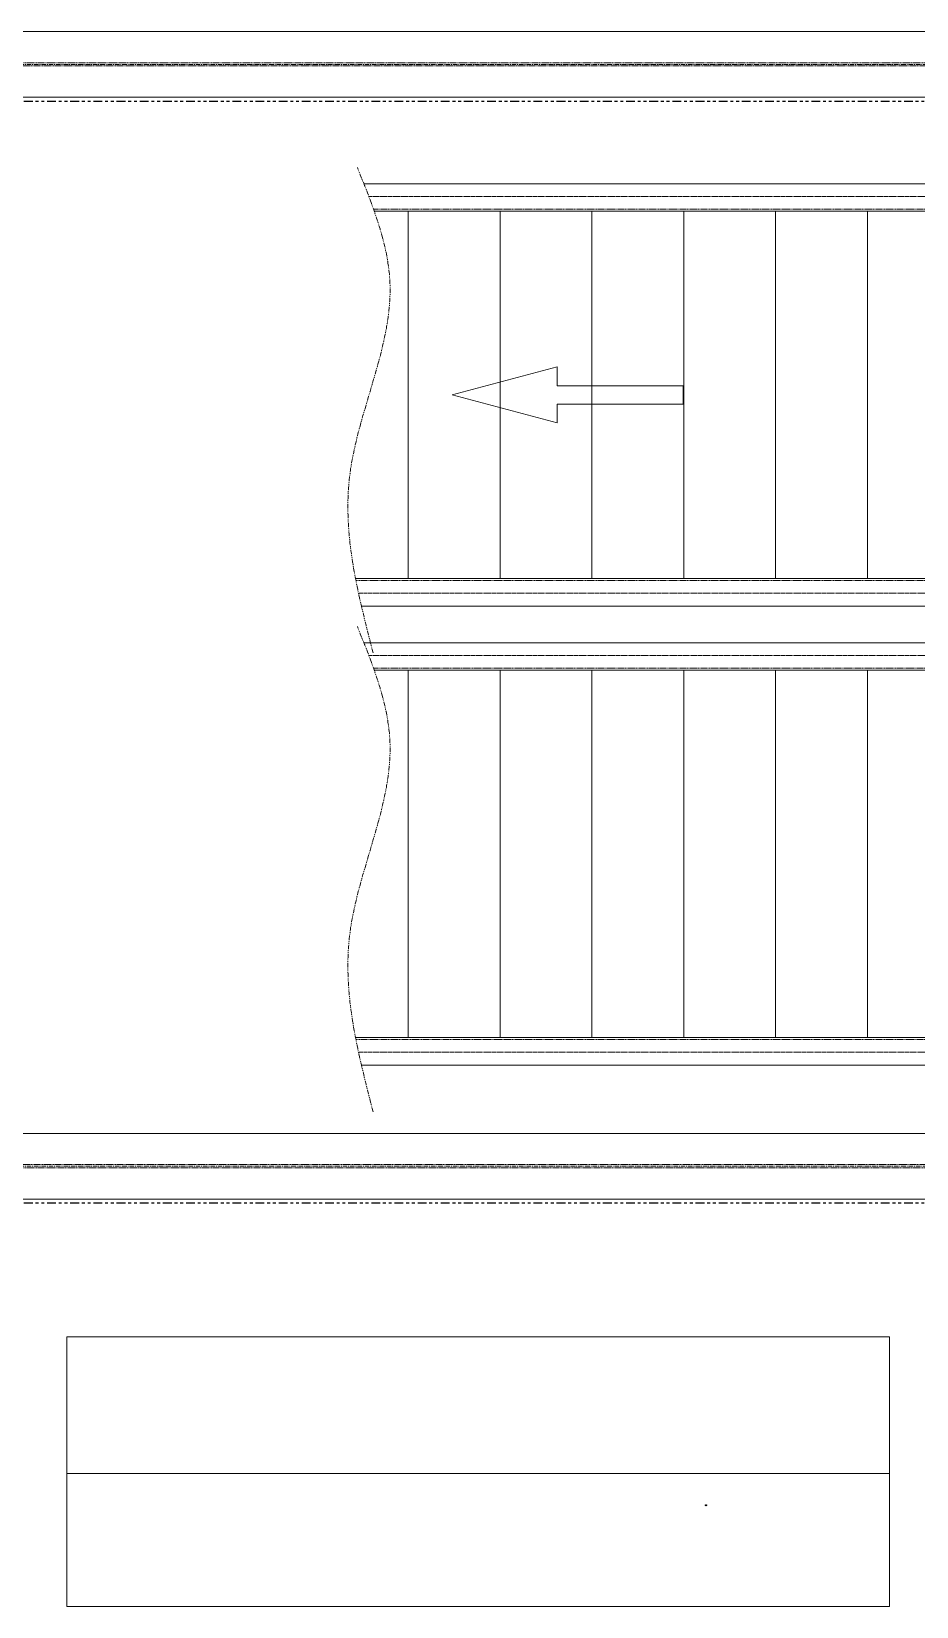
# Model space of a CAD drawing. Header units: inches. Extents: x 209270 to 234360, y -180214 to -150194.
# Drawn here: x 213732 to 216141, y -159462 to -155174 of the extents above; entities that cross this region are included whole.
import ezdxf

# ---------------------------------------------------------------- set-up
doc = ezdxf.new("R2010")
doc.units = ezdxf.units.IN
doc.header["$LTSCALE"] = 10
doc.header["$MEASUREMENT"] = 0
for name, pattern in [('CENTER', [2, 1.25, -0.25, 0.25, -0.25]), ('CENTER2', [1.125, 0.75, -0.125, 0.125, -0.125]), ('DXK_LINE_DOT5', [7.8785, 2.979, -0.9799, 0.9799, -0.9799, 0.9799, -0.9799]), ('HIDDEN', [0.375, 0.25, -0.125]), ('PHANTOM', [2.5, 1.25, -0.25, 0.25, -0.25, 0.25, -0.25])]:
    doc.linetypes.add(name, pattern=pattern)
doc.layers.get('0').update_dxf_attribs({"color": 1})
for name, color, linetype in [('_BLUE_0', 5, 'Continuous'), ('_BLUE_2', 5, 'Continuous'), ('C-ROAD-STAN', 1, 'Continuous')]:
    doc.layers.add(name, color=color, linetype=linetype)
for name, color, linetype, lineweight in [('Belt', 1, 'Continuous', 9), ('CEN', 1, 'CENTER', 9), ('CENETR LINE', 1, 'CENTER2', 9), ('DIM', 1, 'Continuous', 13), ('HIDDDEN', 1, 'HIDDEN', 9), ('HIDDEN', 1, 'HIDDEN', 9), ('MAIN OBJECT', 1, 'Continuous', 18), ('PHANTOM', 1, 'PHANTOM', 0)]:
    doc.layers.add(name, color=color, linetype=linetype, lineweight=lineweight)

# ---------------------------------------------------------------- blocks, each defined once
blk = doc.blocks.new('MECH_DRAWING')
at = {"layer": 'Belt', "elevation": -431919853}
blk.add_lwpolyline([(215505.8, -156138.6), (215162.5, -156138.6), (215162.5, -156087.3), (214877.4, -156163.7), (215162.5, -156240.1), (215162.5, -156188.7), (215505.8, -156188.7)], close=True, dxfattribs=at)
at = {"layer": 'C-ROAD-STAN', "color": 7, "linetype": 'Continuous', "lineweight": -3}
blk.add_circle((215568, -159186.7, 0.2), 1.5, dxfattribs=at)
at = {"layer": 'CEN'}
for p, q in [((216811.6, -155263.7), (211802.8, -155263.7)), ((216811.6, -158263.7), (211802.8, -158263.7))]:
    blk.add_line(p, q, dxfattribs=at)
at = {"layer": 'CENETR LINE'}
for p, q in [((217007.5, -155623.7, -702228907.9), (214650.5, -155623.7, -702228907.9)), ((217007.5, -156703.7, -2489929853.3), (214622.3, -156703.7, -2489929853.3)), ((217007.5, -156873.4, 5151572769.1), (214650.5, -156873.4, 5151572769.1)), ((217007.5, -157953.4, 3363871823.7), (214622.3, -157953.4, 3363871823.7))]:
    blk.add_line(p, q, dxfattribs=at)
at = {"layer": 'DIM'}
blk.add_line((213828.6, -159100.1), (216067.3, -159100.1), dxfattribs=at)
at = {"layer": 'DIM', "elevation": 93058.2}
blk.add_lwpolyline([(213828.6, -158728.6), (216067.3, -158728.6), (216067.3, -159462.4), (213828.6, -159462.4)], close=True, dxfattribs=at)
at = {"layer": 'HIDDDEN'}
for p, q in [((217007.5, -155658.2, -702228907.9), (214663.2, -155658.2, -702228907.9)), ((217007.5, -156669.2, -2489929853.3), (214615.1, -156669.2, -2489929853.3)), ((217007.5, -156907.9, 5151572769.1), (214663.2, -156907.9, 5151572769.1)), ((217007.5, -157918.9, 3363871823.7), (214615.1, -157918.9, 3363871823.7))]:
    blk.add_line(p, q, dxfattribs=at)
at = {"layer": 'HIDDEN', "elevation": 2.2}
for points in [[(211807.2, -155268.1), (216807.2, -155268.1), (216807.2, -155259.3), (211807.2, -155259.3)], [(211807.2, -158259.3), (216807.2, -158259.3), (216807.2, -158268.1), (211807.2, -158268.1)]]:
    blk.add_lwpolyline(points, close=True, dxfattribs=at)
at = {"layer": 'MAIN OBJECT'}
for p, q in [((214636.9, -155588.7), (217007.5, -155588.7)), ((214665.1, -155663.7), (217007.5, -155663.7)), ((214757.5, -155663.7), (214757.5, -156663.7)), ((215007.5, -155663.7), (215007.5, -156663.7)), ((215257.5, -155663.7), (215257.5, -156663.7)), ((215507.5, -155663.7), (215507.5, -156663.7)), ((215757.5, -155663.7), (215757.5, -156663.7)), ((216007.5, -155663.7), (216007.5, -156663.7)), ((214614.1, -156663.7), (217007.5, -156663.7)), ((214630.1, -156738.7), (217007.5, -156738.7)), ((214636.9, -156838.4), (217007.5, -156838.4)), ((214665.1, -156913.4), (217007.5, -156913.4)), ((214757.5, -156913.4), (214757.5, -157913.4)), ((215007.5, -156913.4), (215007.5, -157913.4)), ((215257.5, -156913.4), (215257.5, -157913.4)), ((215507.5, -156913.4), (215507.5, -157913.4)), ((215757.5, -156913.4), (215757.5, -157913.4)), ((216007.5, -156913.4), (216007.5, -157913.4)), ((214614.1, -157913.4), (217007.5, -157913.4)), ((214630.1, -157988.4), (217007.5, -157988.4))]:
    blk.add_line(p, q, dxfattribs=at)
at = {"layer": 'MAIN OBJECT', "elevation": 2.2}
for points in [[(211807.2, -155353.1), (216807.2, -155353.1), (216807.2, -155174.3), (211807.2, -155174.3)], [(211807.2, -158174.3), (216807.2, -158174.3), (216807.2, -158353.1), (211807.2, -158353.1)]]:
    blk.add_lwpolyline(points, close=True, dxfattribs=at)
at = {"layer": 'PHANTOM'}
for points in [[(214662, -156866.2, -702228907.9), (214620.5, -156705.7, -702228907.9), (214533, -156367.3, -702228907.9), (214772.9, -155925.9, -702228907.9), (214661.4, -155649.3, -702228907.9), (214619.2, -155544.7, -702228907.9)], [(214662, -158115.9, 5151572769.1), (214620.5, -157955.4, 5151572769.1), (214533, -157617, 5151572769.1), (214772.9, -157175.6, 5151572769.1), (214661.4, -156899, 5151572769.1), (214619.2, -156794.4, 5151572769.1)]]:
    blk.add_open_spline(points, degree=3, knots=[0, 0, 0, 0, 484.723325, 1022.324942, 1349.284693, 1349.284693, 1349.284693, 1349.284693], dxfattribs=at)
blk = doc.blocks.new('GridLine-116860372-116906 - 114867')
at = {"layer": '_BLUE_2', "linetype": 'DXK_LINE_DOT5'}
blk.add_line((2535.4, 21320.8), (24512.1, 21320.8), dxfattribs=at)
blk = doc.blocks.new('GridLine-116860372-116908 - 114867')
at = {"layer": '_BLUE_2', "linetype": 'DXK_LINE_DOT5'}
blk.add_line((2535.4, 25070.8), (24512.1, 25070.8), dxfattribs=at)
blk = doc.blocks.new('STR_DRAWING')
at = {"layer": '_BLUE_0', "xscale": 0.8, "yscale": 0.8, "zscale": 0.8}
for name in ['GridLine-116860372-116908 - 114867', 'GridLine-116860372-116906 - 114867']:
    blk.add_blockref(name, (971.5, 4264.2), dxfattribs=at)

msp = doc.modelspace()

# ---------------------------------------------------------------- block references
msp.add_blockref('MECH_DRAWING', (0, 0))
at = {"xscale": 0.9999999999078191, "yscale": 1.0000000000951985}
msp.add_blockref('STR_DRAWING', (208379.9, -179684.5), dxfattribs=at)

doc.saveas('drawing.dxf')
